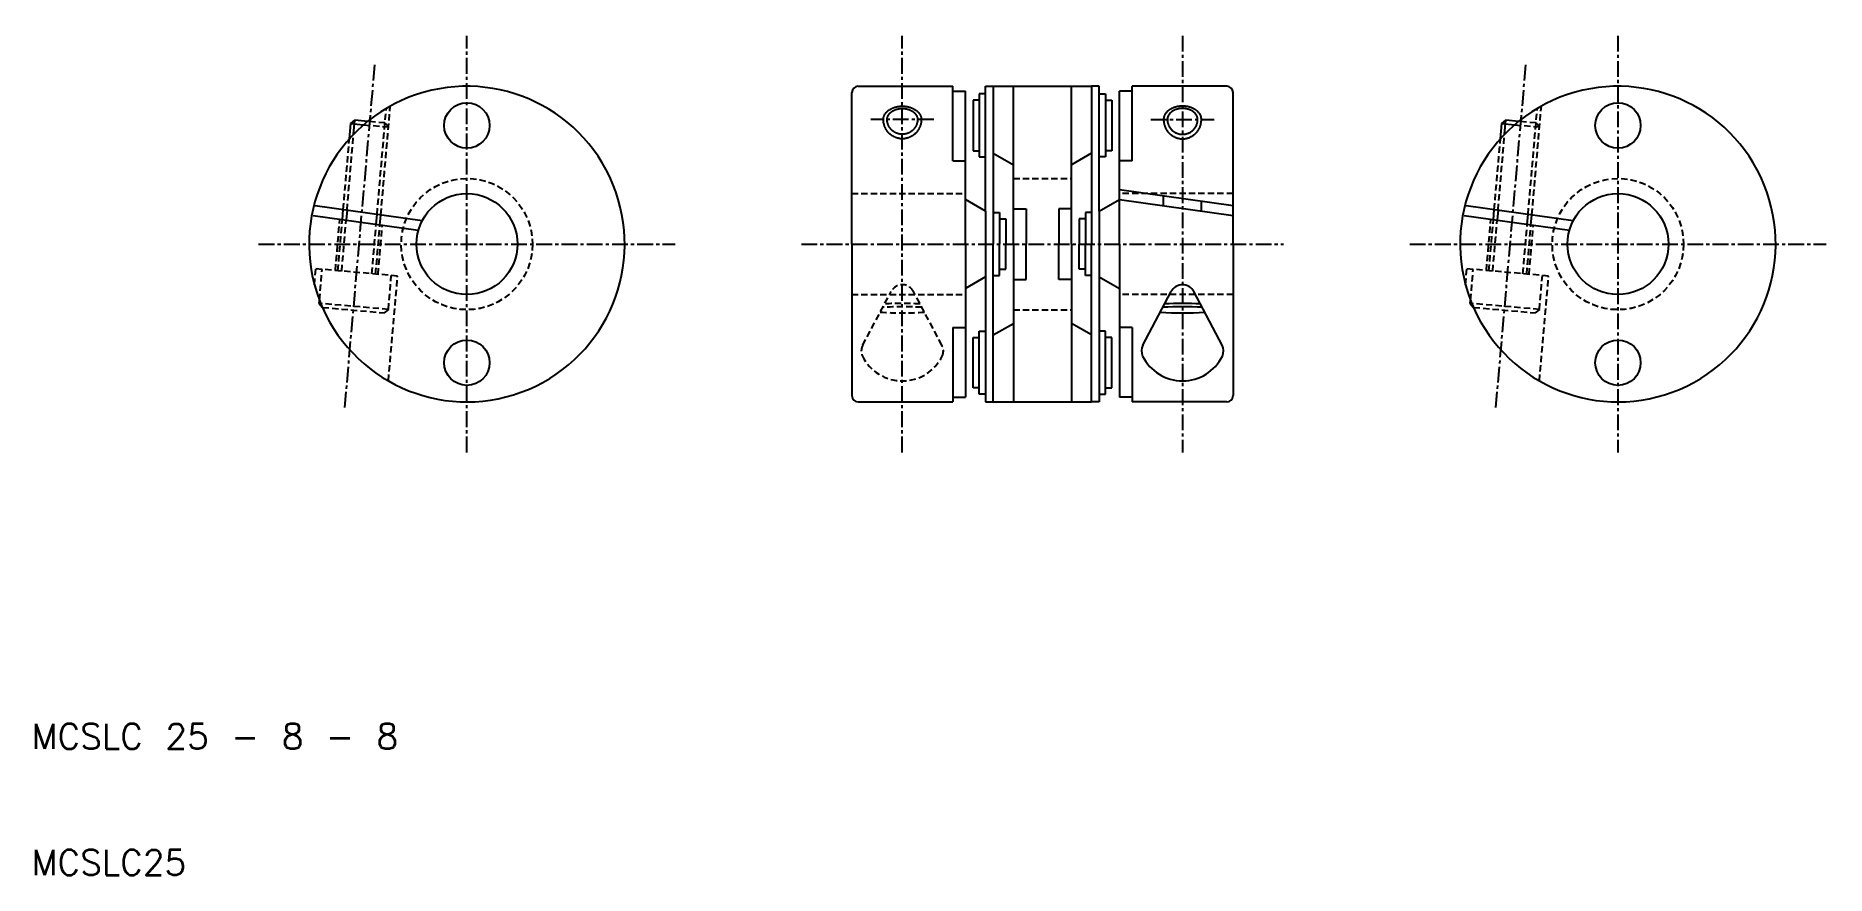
# Model space of a CAD drawing. Extents: x 10 to 152, y 10 to 76.
import ezdxf

# ---------------------------------------------------------------- set-up
doc = ezdxf.new("R2010")
doc.units = 0
doc.linetypes.add('CENTER', pattern=[2, 1.25, -0.25, 0.25, -0.25])
doc.linetypes.add('DASHED', pattern=[0.75, 0.5, -0.25])
doc.layers.get('0').update_dxf_attribs({"linetype": 'CONTINUOUS'})
doc.layers.add('CENTER', color=1, linetype='CENTER')
doc.styles.get("Standard").update_dxf_attribs({"font": 'txt.shx', "width": 0.7, "bigfont": 'bigfont.shx'})

msp = doc.modelspace()

# ---------------------------------------------------------------- linework, layer by layer
at = {"color": 7, "linetype": 'CONTINUOUS'}
for p, q in [((75.5, 72.5), (83, 72.5)), ((83, 72.12), (83, 72.5)), ((85.6, 72.5), (86.2, 72.5)), ((85.6, 71.9), (85.6, 72.5)), ((86.2, 72.5), (86.2, 60)), ((86.2, 72.5), (94, 72.5)), ((87.8, 66.28), (87.8, 72.5)), ((92.4, 66.28), (92.4, 72.5)), ((94, 72.5), (94, 60)), ((94.6, 72.5), (94, 72.5)), ((94.6, 71.9), (94.6, 72.5)), ((104.7, 72.5), (97.2, 72.5)), ((97.2, 72.12), (97.2, 72.5)), ((75, 60), (75, 72)), ((83, 66.6), (83, 72.12)), ((83, 72.12), (84, 72.12)), ((84, 63.52), (84, 72.12)), ((85.1, 71.4), (84.6, 71.4)), ((84.6, 71.4), (84.6, 67.4)), ((85.1, 71.9), (85.1, 71.4)), ((85.6, 71.9), (85.1, 71.9)), ((85.1, 71.4), (85.1, 67.4)), ((85.6, 66.9), (85.6, 71.9)), ((94.6, 66.9), (94.6, 71.9)), ((94.6, 71.9), (95.1, 71.9)), ((95.1, 71.9), (95.1, 71.4)), ((95.1, 71.4), (95.6, 71.4)), ((95.1, 71.4), (95.1, 67.4)), ((95.6, 71.4), (95.6, 67.4)), ((96.2, 63.52), (96.2, 72.12)), ((97.2, 72.12), (96.2, 72.12)), ((97.2, 66.6), (97.2, 72.12)), ((105.2, 60), (105.2, 72)), ((35.19, 68.34), (35.3, 69.54)), ((35.3, 69.54), (35.62, 69.81)), ((35.3, 69.54), (36.32, 69.45)), ((36.64, 69.72), (35.62, 69.81)), ((126.39, 68.34), (126.5, 69.54)), ((126.5, 69.54), (126.82, 69.81)), ((126.5, 69.54), (127.52, 69.45)), ((127.84, 69.72), (126.82, 69.81)), ((84.6, 67.4), (85.1, 67.4)), ((85.1, 67.4), (85.1, 66.9)), ((85.1, 66.9), (85.6, 66.9)), ((85.6, 62.6), (85.6, 66.9)), ((86.2, 67.2), (87.8, 66.28)), ((94, 67.2), (92.4, 66.28)), ((94.6, 62.6), (94.6, 66.9)), ((95.1, 66.9), (94.6, 66.9)), ((95.6, 67.4), (95.1, 67.4)), ((95.1, 67.4), (95.1, 66.9)), ((83, 66.6), (84, 66.6)), ((87.8, 60), (87.8, 66.28)), ((92.4, 60), (92.4, 66.28)), ((97.2, 66.6), (96.2, 66.6)), ((96.2, 64.32), (105.2, 63.06)), ((32.48, 63.05), (40.96, 61.86)), ((34.63, 61.93), (34.7, 62.74)), ((84, 60), (84, 63.52)), ((85.6, 62.6), (84, 63.52)), ((85.6, 62.6), (85.6, 57.4)), ((86.2, 62.5), (86.7, 62.5)), ((86.7, 62.5), (86.7, 60)), ((87.8, 62.8), (88.8, 62.8)), ((88.8, 62.8), (88.8, 60)), ((92.4, 62.8), (91.4, 62.8)), ((91.4, 62.8), (91.4, 60)), ((93.5, 62.5), (93.5, 60)), ((94, 62.5), (93.5, 62.5)), ((94.6, 62.6), (96.2, 63.52)), ((94.6, 62.6), (94.6, 57.4)), ((96.2, 63.52), (105.2, 62.26)), ((96.2, 60), (96.2, 63.52)), ((99.7, 63.03), (99.7, 63.83)), ((102.7, 62.61), (102.7, 63.41)), ((123.68, 63.05), (132.16, 61.86)), ((125.83, 61.93), (125.9, 62.74)), ((32.31, 62.26), (40.65, 61.09)), ((37.61, 61.51), (37.68, 62.32)), ((86.7, 62), (87.2, 62)), ((87.2, 62), (87.2, 60)), ((93.5, 62), (93, 62)), ((93, 62), (93, 60)), ((123.51, 62.26), (131.85, 61.09)), ((128.81, 61.51), (128.88, 62.32)), ((75, 60), (75, 48)), ((84, 60), (84, 56.48)), ((86.2, 47.5), (86.2, 60)), ((86.7, 57.5), (86.7, 60)), ((87.2, 58), (87.2, 60)), ((87.8, 60), (87.8, 53.72)), ((88.8, 57.2), (88.8, 60)), ((91.4, 57.2), (91.4, 60)), ((92.4, 60), (92.4, 53.72)), ((93, 58), (93, 60)), ((93.5, 57.5), (93.5, 60)), ((94, 47.5), (94, 60)), ((96.2, 60), (96.2, 56.48)), ((105.2, 60), (105.2, 48)), ((85.6, 57.4), (84, 56.48)), ((85.6, 57.4), (85.6, 53.1)), ((86.2, 57.5), (86.7, 57.5)), ((86.7, 58), (87.2, 58)), ((87.8, 57.2), (88.8, 57.2)), ((92.4, 57.2), (91.4, 57.2)), ((93.5, 58), (93, 58)), ((94, 57.5), (93.5, 57.5)), ((94.6, 57.4), (94.6, 53.1)), ((94.6, 57.4), (96.2, 56.48)), ((32.8, 55.3), (32.82, 55.55)), ((84, 56.48), (84, 47.88)), ((96.2, 56.48), (96.2, 47.88)), ((98.06, 52), (100.31, 56.23)), ((104.34, 52), (102.09, 56.23)), ((124, 55.3), (124.02, 55.55)), ((32.92, 55.29), (32.8, 55.3)), ((32.8, 55.3), (33.04, 55.01)), ((124, 55.3), (124.24, 55.01)), ((124.12, 55.29), (124, 55.3)), ((83, 53.4), (83, 47.88)), ((83, 53.4), (84, 53.4)), ((84.6, 48.6), (84.6, 52.6)), ((84.6, 52.6), (85.1, 52.6)), ((85.1, 52.6), (85.1, 53.1)), ((85.1, 53.1), (85.6, 53.1)), ((85.1, 48.6), (85.1, 52.6)), ((85.6, 53.1), (85.6, 48.1)), ((86.2, 52.8), (87.8, 53.72)), ((87.8, 53.72), (87.8, 47.5)), ((92.4, 53.72), (92.4, 47.5)), ((94, 52.8), (92.4, 53.72)), ((94.6, 53.1), (94.6, 48.1)), ((95.1, 53.1), (94.6, 53.1)), ((95.1, 52.6), (95.1, 53.1)), ((95.6, 52.6), (95.1, 52.6)), ((95.1, 48.6), (95.1, 52.6)), ((95.6, 48.6), (95.6, 52.6)), ((97.2, 53.4), (96.2, 53.4)), ((97.2, 53.4), (97.2, 47.88)), ((85.1, 48.6), (84.6, 48.6)), ((85.1, 48.1), (85.1, 48.6)), ((95.1, 48.6), (95.6, 48.6)), ((95.1, 48.1), (95.1, 48.6)), ((75.5, 47.5), (83, 47.5)), ((83, 47.88), (84, 47.88)), ((83, 47.88), (83, 47.5)), ((85.6, 48.1), (85.1, 48.1)), ((85.6, 48.1), (85.6, 47.5)), ((85.6, 47.5), (86.2, 47.5)), ((86.2, 47.5), (94, 47.5)), ((94.6, 47.5), (94, 47.5)), ((94.6, 48.1), (94.6, 47.5)), ((94.6, 48.1), (95.1, 48.1)), ((97.2, 47.88), (96.2, 47.88)), ((97.2, 47.88), (97.2, 47.5)), ((104.7, 47.5), (97.2, 47.5))]:
    msp.add_line(p, q, dxfattribs=at)
at = {"color": 3, "linetype": 'CONTINUOUS'}
for p, q in [((35.52, 68.7), (35.62, 69.81)), ((126.72, 68.7), (126.82, 69.81)), ((35, 62.7), (34.93, 61.89)), ((126.2, 62.7), (126.13, 61.89)), ((37.31, 61.56), (37.38, 62.36)), ((128.51, 61.56), (128.58, 62.36))]:
    msp.add_line(p, q, dxfattribs=at)
at = {"color": 3, "linetype": 'DASHED'}
for p, q in [((38.01, 69.6), (36.64, 69.72)), ((37.38, 62.36), (38.11, 70.74)), ((37.68, 62.32), (38.43, 70.93)), ((38.01, 69.6), (38.28, 69.28)), ((129.21, 69.6), (127.84, 69.72)), ((128.58, 62.36), (129.31, 70.74)), ((128.88, 62.32), (129.63, 70.93)), ((129.21, 69.6), (129.48, 69.28)), ((34.7, 62.74), (35.19, 68.34)), ((35, 62.7), (35.52, 68.7)), ((36.32, 69.45), (38.28, 69.28)), ((125.9, 62.74), (126.39, 68.34)), ((126.2, 62.7), (126.72, 68.7)), ((127.52, 69.45), (129.48, 69.28)), ((75, 64), (84, 64)), ((87.8, 65.2), (92.4, 65.2)), ((105.2, 64), (96.2, 64)), ((34.08, 57.9), (34.43, 61.96)), ((34.28, 57.88), (34.63, 61.93)), ((34.58, 57.86), (34.93, 61.89)), ((36.97, 57.65), (37.31, 61.56)), ((37.27, 57.62), (37.61, 61.51)), ((37.46, 57.6), (37.8, 61.49)), ((125.28, 57.9), (125.63, 61.96)), ((125.48, 57.88), (125.83, 61.93)), ((125.78, 57.86), (126.13, 61.89)), ((128.17, 57.65), (128.51, 61.56)), ((128.47, 57.62), (128.81, 61.51)), ((128.66, 57.6), (129, 61.49)), ((32.42, 56.78), (32.53, 58.04)), ((39.01, 57.47), (32.53, 58.04)), ((32.82, 55.55), (33.03, 57.99)), ((38.28, 54.82), (38.51, 57.51)), ((38.28, 49.16), (39.01, 57.47)), ((123.62, 56.78), (123.73, 58.04)), ((130.21, 57.47), (123.73, 58.04)), ((124.02, 55.55), (124.23, 57.99)), ((129.48, 54.82), (129.71, 57.51)), ((129.48, 49.16), (130.21, 57.47)), ((75, 56), (84, 56)), ((75.86, 52), (78.11, 56.23)), ((82.14, 52), (79.89, 56.23)), ((105.2, 56), (96.2, 56)), ((38.28, 54.82), (32.92, 55.29)), ((33.04, 55.01), (33.07, 54.98)), ((33.07, 54.98), (37.95, 54.55)), ((38.28, 54.82), (37.95, 54.55)), ((87.8, 54.8), (92.4, 54.8)), ((129.48, 54.82), (124.12, 55.29)), ((124.24, 55.01), (124.27, 54.98)), ((124.27, 54.98), (129.15, 54.55)), ((129.48, 54.82), (129.15, 54.55))]:
    msp.add_line(p, q, dxfattribs=at)
for points in [[(77.5, 69.87, 0), (77.5, 69.9, 0), (77.5, 69.92, 0), (77.5, 69.95, 0), (77.51, 69.97, 0), (77.51, 70, 0), (77.52, 70.03, 0), (77.52, 70.05, 0), (77.53, 70.08, 0), (77.54, 70.1, 0), (77.55, 70.13, 0), (77.55, 70.15, 0), (77.56, 70.18, 0), (77.58, 70.2, 0), (77.59, 70.23, 0), (77.6, 70.25, 0), (77.61, 70.28, 0), (77.63, 70.3, 0), (77.64, 70.32, 0), (77.66, 70.35, 0), (77.68, 70.37, 0), (77.69, 70.39, 0), (77.71, 70.41, 0), (77.73, 70.44, 0), (77.75, 70.46, 0), (77.77, 70.48, 0), (77.8, 70.5, 0), (77.82, 70.52, 0), (77.84, 70.54, 0), (77.86, 70.56, 0), (77.89, 70.58, 0), (77.91, 70.6, 0), (77.94, 70.62, 0), (77.97, 70.64, 0), (77.99, 70.65, 0), (78.02, 70.67, 0), (78.05, 70.69, 0), (78.08, 70.7, 0), (78.11, 70.72, 0), (78.14, 70.73, 0), (78.17, 70.75, 0), (78.2, 70.76, 0), (78.23, 70.78, 0), (78.26, 70.79, 0), (78.29, 70.8, 0), (78.33, 70.81, 0), (78.36, 70.83, 0), (78.39, 70.84, 0), (78.43, 70.85, 0), (78.46, 70.86, 0), (78.49, 70.87, 0), (78.53, 70.87, 0), (78.56, 70.88, 0), (78.6, 70.89, 0), (78.64, 70.9, 0), (78.67, 70.9, 0), (78.71, 70.91, 0), (78.74, 70.91, 0), (78.78, 70.92, 0), (78.82, 70.92, 0), (78.85, 70.92, 0), (78.89, 70.92, 0), (78.93, 70.93, 0), (78.96, 70.93, 0), (79, 70.93, 0), (79.04, 70.93, 0), (79.07, 70.93, 0), (79.11, 70.92, 0), (79.15, 70.92, 0), (79.18, 70.92, 0), (79.22, 70.92, 0), (79.26, 70.91, 0), (79.29, 70.91, 0), (79.33, 70.9, 0), (79.36, 70.9, 0), (79.4, 70.89, 0), (79.44, 70.88, 0), (79.47, 70.87, 0), (79.51, 70.87, 0), (79.54, 70.86, 0), (79.57, 70.85, 0), (79.61, 70.84, 0), (79.64, 70.83, 0), (79.67, 70.81, 0), (79.71, 70.8, 0), (79.74, 70.79, 0), (79.77, 70.78, 0), (79.8, 70.76, 0), (79.83, 70.75, 0), (79.86, 70.73, 0), (79.89, 70.72, 0), (79.92, 70.7, 0), (79.95, 70.69, 0), (79.98, 70.67, 0), (80.01, 70.65, 0), (80.03, 70.64, 0), (80.06, 70.62, 0), (80.09, 70.6, 0), (80.11, 70.58, 0), (80.14, 70.56, 0), (80.16, 70.54, 0), (80.18, 70.52, 0), (80.2, 70.5, 0), (80.23, 70.48, 0), (80.25, 70.46, 0), (80.27, 70.44, 0), (80.29, 70.41, 0), (80.31, 70.39, 0), (80.32, 70.37, 0), (80.34, 70.35, 0), (80.36, 70.32, 0), (80.37, 70.3, 0), (80.39, 70.28, 0), (80.4, 70.25, 0), (80.41, 70.23, 0), (80.42, 70.2, 0), (80.44, 70.18, 0), (80.45, 70.15, 0), (80.46, 70.13, 0), (80.46, 70.1, 0), (80.47, 70.08, 0), (80.48, 70.05, 0), (80.48, 70.03, 0), (80.49, 70, 0), (80.49, 69.97, 0), (80.5, 69.95, 0), (80.5, 69.92, 0), (80.5, 69.9, 0), (80.5, 69.87, 0)], [(80.5, 69.87, 0), (80.5, 69.83, 0), (80.5, 69.8, 0), (80.5, 69.76, 0), (80.49, 69.72, 0), (80.49, 69.68, 0), (80.48, 69.65, 0), (80.48, 69.61, 0), (80.47, 69.57, 0), (80.46, 69.54, 0), (80.46, 69.5, 0), (80.45, 69.46, 0), (80.44, 69.43, 0), (80.42, 69.39, 0), (80.41, 69.36, 0), (80.4, 69.32, 0), (80.39, 69.29, 0), (80.37, 69.25, 0), (80.36, 69.22, 0), (80.34, 69.18, 0), (80.32, 69.15, 0), (80.31, 69.12, 0), (80.29, 69.09, 0), (80.27, 69.05, 0), (80.25, 69.02, 0), (80.23, 68.99, 0), (80.2, 68.96, 0), (80.18, 68.93, 0), (80.16, 68.9, 0), (80.14, 68.87, 0), (80.11, 68.84, 0), (80.09, 68.82, 0), (80.06, 68.79, 0), (80.03, 68.76, 0), (80.01, 68.74, 0), (79.98, 68.71, 0), (79.95, 68.69, 0), (79.92, 68.67, 0), (79.89, 68.64, 0), (79.86, 68.62, 0), (79.83, 68.6, 0), (79.8, 68.58, 0), (79.77, 68.56, 0), (79.74, 68.54, 0), (79.71, 68.52, 0), (79.67, 68.51, 0), (79.64, 68.49, 0), (79.61, 68.47, 0), (79.57, 68.46, 0), (79.54, 68.45, 0), (79.51, 68.43, 0), (79.47, 68.42, 0), (79.44, 68.41, 0), (79.4, 68.4, 0), (79.36, 68.39, 0), (79.33, 68.38, 0), (79.29, 68.37, 0), (79.26, 68.37, 0), (79.22, 68.36, 0), (79.18, 68.35, 0), (79.15, 68.35, 0), (79.11, 68.35, 0), (79.07, 68.34, 0), (79.04, 68.34, 0), (79, 68.34, 0), (78.96, 68.34, 0), (78.93, 68.34, 0), (78.89, 68.35, 0), (78.85, 68.35, 0), (78.82, 68.35, 0), (78.78, 68.36, 0), (78.74, 68.37, 0), (78.71, 68.37, 0), (78.67, 68.38, 0), (78.64, 68.39, 0), (78.6, 68.4, 0), (78.56, 68.41, 0), (78.53, 68.42, 0), (78.49, 68.43, 0), (78.46, 68.45, 0), (78.43, 68.46, 0), (78.39, 68.47, 0), (78.36, 68.49, 0), (78.33, 68.51, 0), (78.29, 68.52, 0), (78.26, 68.54, 0), (78.23, 68.56, 0), (78.2, 68.58, 0), (78.17, 68.6, 0), (78.14, 68.62, 0), (78.11, 68.64, 0), (78.08, 68.67, 0), (78.05, 68.69, 0), (78.02, 68.71, 0), (77.99, 68.74, 0), (77.97, 68.76, 0), (77.94, 68.79, 0), (77.91, 68.82, 0), (77.89, 68.84, 0), (77.86, 68.87, 0), (77.84, 68.9, 0), (77.82, 68.93, 0), (77.8, 68.96, 0), (77.77, 68.99, 0), (77.75, 69.02, 0), (77.73, 69.05, 0), (77.71, 69.09, 0), (77.69, 69.12, 0), (77.68, 69.15, 0), (77.66, 69.18, 0), (77.64, 69.22, 0), (77.63, 69.25, 0), (77.61, 69.29, 0), (77.6, 69.32, 0), (77.59, 69.36, 0), (77.58, 69.39, 0), (77.56, 69.43, 0), (77.55, 69.46, 0), (77.55, 69.5, 0), (77.54, 69.54, 0), (77.53, 69.57, 0), (77.52, 69.61, 0), (77.52, 69.65, 0), (77.51, 69.68, 0), (77.51, 69.72, 0), (77.5, 69.76, 0), (77.5, 69.8, 0), (77.5, 69.83, 0), (77.5, 69.87, 0)], [(77.8, 69.87, 0), (77.8, 69.89, 0), (77.8, 69.91, 0), (77.8, 69.94, 0), (77.81, 69.96, 0), (77.81, 69.98, 0), (77.81, 70, 0), (77.82, 70.02, 0), (77.82, 70.04, 0), (77.83, 70.06, 0), (77.84, 70.08, 0), (77.84, 70.1, 0), (77.85, 70.12, 0), (77.86, 70.15, 0), (77.87, 70.17, 0), (77.88, 70.19, 0), (77.89, 70.21, 0), (77.9, 70.22, 0), (77.92, 70.24, 0), (77.93, 70.26, 0), (77.94, 70.28, 0), (77.96, 70.3, 0), (77.97, 70.32, 0), (77.99, 70.34, 0), (78, 70.36, 0), (78.02, 70.37, 0), (78.04, 70.39, 0), (78.05, 70.41, 0), (78.07, 70.43, 0), (78.09, 70.44, 0), (78.11, 70.46, 0), (78.13, 70.47, 0), (78.15, 70.49, 0), (78.17, 70.5, 0), (78.19, 70.52, 0), (78.22, 70.53, 0), (78.24, 70.55, 0), (78.26, 70.56, 0), (78.29, 70.57, 0), (78.31, 70.59, 0), (78.33, 70.6, 0), (78.36, 70.61, 0), (78.38, 70.62, 0), (78.41, 70.63, 0), (78.43, 70.64, 0), (78.46, 70.65, 0), (78.49, 70.66, 0), (78.51, 70.67, 0), (78.54, 70.68, 0), (78.57, 70.69, 0), (78.6, 70.69, 0), (78.62, 70.7, 0), (78.65, 70.71, 0), (78.68, 70.71, 0), (78.71, 70.72, 0), (78.74, 70.72, 0), (78.77, 70.73, 0), (78.79, 70.73, 0), (78.82, 70.74, 0), (78.85, 70.74, 0), (78.88, 70.74, 0), (78.91, 70.74, 0), (78.94, 70.74, 0), (78.97, 70.74, 0), (79, 70.74, 0), (79.03, 70.74, 0), (79.06, 70.74, 0), (79.09, 70.74, 0), (79.12, 70.74, 0), (79.15, 70.74, 0), (79.18, 70.74, 0), (79.21, 70.73, 0), (79.23, 70.73, 0), (79.26, 70.72, 0), (79.29, 70.72, 0), (79.32, 70.71, 0), (79.35, 70.71, 0), (79.38, 70.7, 0), (79.4, 70.69, 0), (79.43, 70.69, 0), (79.46, 70.68, 0), (79.49, 70.67, 0), (79.51, 70.66, 0), (79.54, 70.65, 0), (79.57, 70.64, 0), (79.59, 70.63, 0), (79.62, 70.62, 0), (79.64, 70.61, 0), (79.67, 70.6, 0), (79.69, 70.59, 0), (79.71, 70.57, 0), (79.74, 70.56, 0), (79.76, 70.55, 0), (79.78, 70.53, 0), (79.81, 70.52, 0), (79.83, 70.5, 0), (79.85, 70.49, 0), (79.87, 70.47, 0), (79.89, 70.46, 0), (79.91, 70.44, 0), (79.93, 70.43, 0), (79.95, 70.41, 0), (79.96, 70.39, 0), (79.98, 70.37, 0), (80, 70.36, 0), (80.01, 70.34, 0), (80.03, 70.32, 0), (80.04, 70.3, 0), (80.06, 70.28, 0), (80.07, 70.26, 0), (80.08, 70.24, 0), (80.1, 70.22, 0), (80.11, 70.21, 0), (80.12, 70.19, 0), (80.13, 70.17, 0), (80.14, 70.15, 0), (80.15, 70.12, 0), (80.16, 70.1, 0), (80.16, 70.08, 0), (80.17, 70.06, 0), (80.18, 70.04, 0), (80.18, 70.02, 0), (80.19, 70, 0), (80.19, 69.98, 0), (80.19, 69.96, 0), (80.2, 69.94, 0), (80.2, 69.91, 0), (80.2, 69.89, 0), (80.2, 69.87, 0)], [(80.2, 69.87, 0), (80.2, 69.84, 0), (80.2, 69.81, 0), (80.2, 69.78, 0), (80.19, 69.76, 0), (80.19, 69.73, 0), (80.19, 69.7, 0), (80.18, 69.67, 0), (80.18, 69.64, 0), (80.17, 69.61, 0), (80.16, 69.59, 0), (80.16, 69.56, 0), (80.15, 69.53, 0), (80.14, 69.5, 0), (80.13, 69.48, 0), (80.12, 69.45, 0), (80.11, 69.42, 0), (80.1, 69.4, 0), (80.08, 69.37, 0), (80.07, 69.34, 0), (80.06, 69.32, 0), (80.04, 69.29, 0), (80.03, 69.27, 0), (80.01, 69.24, 0), (80, 69.22, 0), (79.98, 69.2, 0), (79.96, 69.17, 0), (79.95, 69.15, 0), (79.93, 69.13, 0), (79.91, 69.11, 0), (79.89, 69.08, 0), (79.87, 69.06, 0), (79.85, 69.04, 0), (79.83, 69.02, 0), (79.81, 69, 0), (79.78, 68.98, 0), (79.76, 68.97, 0), (79.74, 68.95, 0), (79.71, 68.93, 0), (79.69, 68.91, 0), (79.67, 68.9, 0), (79.64, 68.88, 0), (79.62, 68.87, 0), (79.59, 68.85, 0), (79.57, 68.84, 0), (79.54, 68.82, 0), (79.51, 68.81, 0), (79.49, 68.8, 0), (79.46, 68.79, 0), (79.43, 68.78, 0), (79.4, 68.77, 0), (79.38, 68.76, 0), (79.35, 68.75, 0), (79.32, 68.74, 0), (79.29, 68.73, 0), (79.26, 68.73, 0), (79.23, 68.72, 0), (79.21, 68.72, 0), (79.18, 68.71, 0), (79.15, 68.71, 0), (79.12, 68.71, 0), (79.09, 68.7, 0), (79.06, 68.7, 0), (79.03, 68.7, 0), (79, 68.7, 0), (78.97, 68.7, 0), (78.94, 68.7, 0), (78.91, 68.7, 0), (78.88, 68.71, 0), (78.85, 68.71, 0), (78.82, 68.71, 0), (78.79, 68.72, 0), (78.77, 68.72, 0), (78.74, 68.73, 0), (78.71, 68.73, 0), (78.68, 68.74, 0), (78.65, 68.75, 0), (78.62, 68.76, 0), (78.6, 68.77, 0), (78.57, 68.78, 0), (78.54, 68.79, 0), (78.51, 68.8, 0), (78.49, 68.81, 0), (78.46, 68.82, 0), (78.43, 68.84, 0), (78.41, 68.85, 0), (78.38, 68.87, 0), (78.36, 68.88, 0), (78.33, 68.9, 0), (78.31, 68.91, 0), (78.29, 68.93, 0), (78.26, 68.95, 0), (78.24, 68.97, 0), (78.22, 68.98, 0), (78.19, 69, 0), (78.17, 69.02, 0), (78.15, 69.04, 0), (78.13, 69.06, 0), (78.11, 69.08, 0), (78.09, 69.11, 0), (78.07, 69.13, 0), (78.05, 69.15, 0), (78.04, 69.17, 0), (78.02, 69.2, 0), (78, 69.22, 0), (77.99, 69.24, 0), (77.97, 69.27, 0), (77.96, 69.29, 0), (77.94, 69.32, 0), (77.93, 69.34, 0), (77.92, 69.37, 0), (77.9, 69.4, 0), (77.89, 69.42, 0), (77.88, 69.45, 0), (77.87, 69.48, 0), (77.86, 69.5, 0), (77.85, 69.53, 0), (77.84, 69.56, 0), (77.84, 69.59, 0), (77.83, 69.61, 0), (77.82, 69.64, 0), (77.82, 69.67, 0), (77.81, 69.7, 0), (77.81, 69.73, 0), (77.81, 69.76, 0), (77.8, 69.78, 0), (77.8, 69.81, 0), (77.8, 69.84, 0), (77.8, 69.87, 0)]]:
    msp.add_polyline3d(points, dxfattribs=at)
at = {"color": 3, "linetype": 'CONTINUOUS'}
for points in [[(102.7, 69.87, 0), (102.7, 69.9, 0), (102.7, 69.92, 0), (102.7, 69.95, 0), (102.69, 69.97, 0), (102.69, 70, 0), (102.68, 70.03, 0), (102.68, 70.05, 0), (102.67, 70.08, 0), (102.66, 70.1, 0), (102.66, 70.13, 0), (102.65, 70.15, 0), (102.64, 70.18, 0), (102.62, 70.2, 0), (102.61, 70.23, 0), (102.6, 70.25, 0), (102.59, 70.28, 0), (102.57, 70.3, 0), (102.56, 70.32, 0), (102.54, 70.35, 0), (102.52, 70.37, 0), (102.5, 70.39, 0), (102.49, 70.41, 0), (102.47, 70.44, 0), (102.45, 70.46, 0), (102.43, 70.48, 0), (102.41, 70.5, 0), (102.38, 70.52, 0), (102.36, 70.54, 0), (102.34, 70.56, 0), (102.31, 70.58, 0), (102.29, 70.6, 0), (102.26, 70.62, 0), (102.23, 70.64, 0), (102.21, 70.65, 0), (102.18, 70.67, 0), (102.15, 70.69, 0), (102.12, 70.7, 0), (102.09, 70.72, 0), (102.06, 70.73, 0), (102.03, 70.75, 0), (102, 70.76, 0), (101.97, 70.78, 0), (101.94, 70.79, 0), (101.91, 70.8, 0), (101.87, 70.81, 0), (101.84, 70.83, 0), (101.81, 70.84, 0), (101.77, 70.85, 0), (101.74, 70.86, 0), (101.7, 70.87, 0), (101.67, 70.87, 0), (101.64, 70.88, 0), (101.6, 70.89, 0), (101.56, 70.9, 0), (101.53, 70.9, 0), (101.49, 70.91, 0), (101.46, 70.91, 0), (101.42, 70.92, 0), (101.38, 70.92, 0), (101.35, 70.92, 0), (101.31, 70.92, 0), (101.27, 70.93, 0), (101.24, 70.93, 0), (101.2, 70.93, 0), (101.16, 70.93, 0), (101.13, 70.93, 0), (101.09, 70.92, 0), (101.05, 70.92, 0), (101.02, 70.92, 0), (100.98, 70.92, 0), (100.94, 70.91, 0), (100.91, 70.91, 0), (100.87, 70.9, 0), (100.84, 70.9, 0), (100.8, 70.89, 0), (100.76, 70.88, 0), (100.73, 70.87, 0), (100.69, 70.87, 0), (100.66, 70.86, 0), (100.63, 70.85, 0), (100.59, 70.84, 0), (100.56, 70.83, 0), (100.53, 70.81, 0), (100.49, 70.8, 0), (100.46, 70.79, 0), (100.43, 70.78, 0), (100.4, 70.76, 0), (100.37, 70.75, 0), (100.34, 70.73, 0), (100.31, 70.72, 0), (100.28, 70.7, 0), (100.25, 70.69, 0), (100.22, 70.67, 0), (100.19, 70.65, 0), (100.17, 70.64, 0), (100.14, 70.62, 0), (100.11, 70.6, 0), (100.09, 70.58, 0), (100.06, 70.56, 0), (100.04, 70.54, 0), (100.02, 70.52, 0), (100, 70.5, 0), (99.97, 70.48, 0), (99.95, 70.46, 0), (99.93, 70.44, 0), (99.91, 70.41, 0), (99.89, 70.39, 0), (99.88, 70.37, 0), (99.86, 70.35, 0), (99.84, 70.32, 0), (99.83, 70.3, 0), (99.81, 70.28, 0), (99.8, 70.25, 0), (99.79, 70.23, 0), (99.78, 70.2, 0), (99.76, 70.18, 0), (99.75, 70.15, 0), (99.75, 70.13, 0), (99.74, 70.1, 0), (99.73, 70.08, 0), (99.72, 70.05, 0), (99.72, 70.03, 0), (99.71, 70, 0), (99.71, 69.97, 0), (99.7, 69.95, 0), (99.7, 69.92, 0), (99.7, 69.9, 0), (99.7, 69.87, 0)], [(99.7, 69.87, 0), (99.7, 69.83, 0), (99.7, 69.8, 0), (99.7, 69.76, 0), (99.71, 69.72, 0), (99.71, 69.68, 0), (99.72, 69.65, 0), (99.72, 69.61, 0), (99.73, 69.57, 0), (99.74, 69.54, 0), (99.75, 69.5, 0), (99.75, 69.46, 0), (99.76, 69.43, 0), (99.78, 69.39, 0), (99.79, 69.36, 0), (99.8, 69.32, 0), (99.81, 69.29, 0), (99.83, 69.25, 0), (99.84, 69.22, 0), (99.86, 69.18, 0), (99.88, 69.15, 0), (99.89, 69.12, 0), (99.91, 69.09, 0), (99.93, 69.05, 0), (99.95, 69.02, 0), (99.97, 68.99, 0), (100, 68.96, 0), (100.02, 68.93, 0), (100.04, 68.9, 0), (100.06, 68.87, 0), (100.09, 68.84, 0), (100.11, 68.82, 0), (100.14, 68.79, 0), (100.17, 68.76, 0), (100.19, 68.74, 0), (100.22, 68.71, 0), (100.25, 68.69, 0), (100.28, 68.67, 0), (100.31, 68.64, 0), (100.34, 68.62, 0), (100.37, 68.6, 0), (100.4, 68.58, 0), (100.43, 68.56, 0), (100.46, 68.54, 0), (100.49, 68.52, 0), (100.53, 68.51, 0), (100.56, 68.49, 0), (100.59, 68.47, 0), (100.63, 68.46, 0), (100.66, 68.45, 0), (100.69, 68.43, 0), (100.73, 68.42, 0), (100.76, 68.41, 0), (100.8, 68.4, 0), (100.84, 68.39, 0), (100.87, 68.38, 0), (100.91, 68.37, 0), (100.94, 68.37, 0), (100.98, 68.36, 0), (101.02, 68.35, 0), (101.05, 68.35, 0), (101.09, 68.35, 0), (101.13, 68.34, 0), (101.16, 68.34, 0), (101.2, 68.34, 0), (101.24, 68.34, 0), (101.27, 68.34, 0), (101.31, 68.35, 0), (101.35, 68.35, 0), (101.38, 68.35, 0), (101.42, 68.36, 0), (101.46, 68.37, 0), (101.49, 68.37, 0), (101.53, 68.38, 0), (101.56, 68.39, 0), (101.6, 68.4, 0), (101.64, 68.41, 0), (101.67, 68.42, 0), (101.7, 68.43, 0), (101.74, 68.45, 0), (101.77, 68.46, 0), (101.81, 68.47, 0), (101.84, 68.49, 0), (101.87, 68.51, 0), (101.91, 68.52, 0), (101.94, 68.54, 0), (101.97, 68.56, 0), (102, 68.58, 0), (102.03, 68.6, 0), (102.06, 68.62, 0), (102.09, 68.64, 0), (102.12, 68.67, 0), (102.15, 68.69, 0), (102.18, 68.71, 0), (102.21, 68.74, 0), (102.23, 68.76, 0), (102.26, 68.79, 0), (102.29, 68.82, 0), (102.31, 68.84, 0), (102.34, 68.87, 0), (102.36, 68.9, 0), (102.38, 68.93, 0), (102.41, 68.96, 0), (102.43, 68.99, 0), (102.45, 69.02, 0), (102.47, 69.05, 0), (102.49, 69.09, 0), (102.5, 69.12, 0), (102.52, 69.15, 0), (102.54, 69.18, 0), (102.56, 69.22, 0), (102.57, 69.25, 0), (102.59, 69.29, 0), (102.6, 69.32, 0), (102.61, 69.36, 0), (102.62, 69.39, 0), (102.64, 69.43, 0), (102.65, 69.46, 0), (102.66, 69.5, 0), (102.66, 69.54, 0), (102.67, 69.57, 0), (102.68, 69.61, 0), (102.68, 69.65, 0), (102.69, 69.68, 0), (102.69, 69.72, 0), (102.7, 69.76, 0), (102.7, 69.8, 0), (102.7, 69.83, 0), (102.7, 69.87, 0)]]:
    msp.add_polyline3d(points, dxfattribs=at)
at = {"color": 7, "linetype": 'CONTINUOUS'}
for points in [[(102.4, 69.87, 0), (102.4, 69.89, 0), (102.4, 69.91, 0), (102.4, 69.94, 0), (102.39, 69.96, 0), (102.39, 69.98, 0), (102.39, 70, 0), (102.38, 70.02, 0), (102.38, 70.04, 0), (102.37, 70.06, 0), (102.36, 70.08, 0), (102.36, 70.1, 0), (102.35, 70.12, 0), (102.34, 70.15, 0), (102.33, 70.17, 0), (102.32, 70.19, 0), (102.31, 70.21, 0), (102.3, 70.22, 0), (102.28, 70.24, 0), (102.27, 70.26, 0), (102.26, 70.28, 0), (102.24, 70.3, 0), (102.23, 70.32, 0), (102.21, 70.34, 0), (102.2, 70.36, 0), (102.18, 70.37, 0), (102.16, 70.39, 0), (102.15, 70.41, 0), (102.13, 70.43, 0), (102.11, 70.44, 0), (102.09, 70.46, 0), (102.07, 70.47, 0), (102.05, 70.49, 0), (102.03, 70.5, 0), (102.01, 70.52, 0), (101.98, 70.53, 0), (101.96, 70.55, 0), (101.94, 70.56, 0), (101.92, 70.57, 0), (101.89, 70.59, 0), (101.87, 70.6, 0), (101.84, 70.61, 0), (101.82, 70.62, 0), (101.79, 70.63, 0), (101.77, 70.64, 0), (101.74, 70.65, 0), (101.71, 70.66, 0), (101.69, 70.67, 0), (101.66, 70.68, 0), (101.63, 70.69, 0), (101.6, 70.69, 0), (101.58, 70.7, 0), (101.55, 70.71, 0), (101.52, 70.71, 0), (101.49, 70.72, 0), (101.46, 70.72, 0), (101.43, 70.73, 0), (101.41, 70.73, 0), (101.38, 70.74, 0), (101.35, 70.74, 0), (101.32, 70.74, 0), (101.29, 70.74, 0), (101.26, 70.74, 0), (101.23, 70.74, 0), (101.2, 70.74, 0), (101.17, 70.74, 0), (101.14, 70.74, 0), (101.11, 70.74, 0), (101.08, 70.74, 0), (101.05, 70.74, 0), (101.02, 70.74, 0), (101, 70.73, 0), (100.97, 70.73, 0), (100.94, 70.72, 0), (100.91, 70.72, 0), (100.88, 70.71, 0), (100.85, 70.71, 0), (100.82, 70.7, 0), (100.8, 70.69, 0), (100.77, 70.69, 0), (100.74, 70.68, 0), (100.71, 70.67, 0), (100.69, 70.66, 0), (100.66, 70.65, 0), (100.63, 70.64, 0), (100.61, 70.63, 0), (100.58, 70.62, 0), (100.56, 70.61, 0), (100.53, 70.6, 0), (100.51, 70.59, 0), (100.48, 70.57, 0), (100.46, 70.56, 0), (100.44, 70.55, 0), (100.42, 70.53, 0), (100.39, 70.52, 0), (100.37, 70.5, 0), (100.35, 70.49, 0), (100.33, 70.47, 0), (100.31, 70.46, 0), (100.29, 70.44, 0), (100.27, 70.43, 0), (100.25, 70.41, 0), (100.24, 70.39, 0), (100.22, 70.37, 0), (100.2, 70.36, 0), (100.19, 70.34, 0), (100.17, 70.32, 0), (100.16, 70.3, 0), (100.14, 70.28, 0), (100.13, 70.26, 0), (100.11, 70.24, 0), (100.1, 70.22, 0), (100.09, 70.21, 0), (100.08, 70.19, 0), (100.07, 70.17, 0), (100.06, 70.15, 0), (100.05, 70.12, 0), (100.04, 70.1, 0), (100.04, 70.08, 0), (100.03, 70.06, 0), (100.02, 70.04, 0), (100.02, 70.02, 0), (100.01, 70, 0), (100.01, 69.98, 0), (100.01, 69.96, 0), (100, 69.94, 0), (100, 69.91, 0), (100, 69.89, 0), (100, 69.87, 0)], [(100, 69.87, 0), (100, 69.84, 0), (100, 69.81, 0), (100, 69.78, 0), (100.01, 69.76, 0), (100.01, 69.73, 0), (100.01, 69.7, 0), (100.02, 69.67, 0), (100.02, 69.64, 0), (100.03, 69.61, 0), (100.04, 69.59, 0), (100.04, 69.56, 0), (100.05, 69.53, 0), (100.06, 69.5, 0), (100.07, 69.48, 0), (100.08, 69.45, 0), (100.09, 69.42, 0), (100.1, 69.4, 0), (100.11, 69.37, 0), (100.13, 69.34, 0), (100.14, 69.32, 0), (100.16, 69.29, 0), (100.17, 69.27, 0), (100.19, 69.24, 0), (100.2, 69.22, 0), (100.22, 69.2, 0), (100.24, 69.17, 0), (100.25, 69.15, 0), (100.27, 69.13, 0), (100.29, 69.11, 0), (100.31, 69.08, 0), (100.33, 69.06, 0), (100.35, 69.04, 0), (100.37, 69.02, 0), (100.39, 69, 0), (100.42, 68.98, 0), (100.44, 68.97, 0), (100.46, 68.95, 0), (100.48, 68.93, 0), (100.51, 68.91, 0), (100.53, 68.9, 0), (100.56, 68.88, 0), (100.58, 68.87, 0), (100.61, 68.85, 0), (100.63, 68.84, 0), (100.66, 68.82, 0), (100.69, 68.81, 0), (100.71, 68.8, 0), (100.74, 68.79, 0), (100.77, 68.78, 0), (100.8, 68.77, 0), (100.82, 68.76, 0), (100.85, 68.75, 0), (100.88, 68.74, 0), (100.91, 68.73, 0), (100.94, 68.73, 0), (100.97, 68.72, 0), (101, 68.72, 0), (101.02, 68.71, 0), (101.05, 68.71, 0), (101.08, 68.71, 0), (101.11, 68.7, 0), (101.14, 68.7, 0), (101.17, 68.7, 0), (101.2, 68.7, 0), (101.23, 68.7, 0), (101.26, 68.7, 0), (101.29, 68.7, 0), (101.32, 68.71, 0), (101.35, 68.71, 0), (101.38, 68.71, 0), (101.41, 68.72, 0), (101.43, 68.72, 0), (101.46, 68.73, 0), (101.49, 68.73, 0), (101.52, 68.74, 0), (101.55, 68.75, 0), (101.58, 68.76, 0), (101.6, 68.77, 0), (101.63, 68.78, 0), (101.66, 68.79, 0), (101.69, 68.8, 0), (101.71, 68.81, 0), (101.74, 68.82, 0), (101.77, 68.84, 0), (101.79, 68.85, 0), (101.82, 68.87, 0), (101.84, 68.88, 0), (101.87, 68.9, 0), (101.89, 68.91, 0), (101.92, 68.93, 0), (101.94, 68.95, 0), (101.96, 68.97, 0), (101.98, 68.98, 0), (102.01, 69, 0), (102.03, 69.02, 0), (102.05, 69.04, 0), (102.07, 69.06, 0), (102.09, 69.08, 0), (102.11, 69.11, 0), (102.13, 69.13, 0), (102.15, 69.15, 0), (102.16, 69.17, 0), (102.18, 69.2, 0), (102.2, 69.22, 0), (102.21, 69.24, 0), (102.23, 69.27, 0), (102.24, 69.29, 0), (102.26, 69.32, 0), (102.27, 69.34, 0), (102.28, 69.37, 0), (102.3, 69.4, 0), (102.31, 69.42, 0), (102.32, 69.45, 0), (102.33, 69.48, 0), (102.34, 69.5, 0), (102.35, 69.53, 0), (102.36, 69.56, 0), (102.36, 69.59, 0), (102.37, 69.61, 0), (102.38, 69.64, 0), (102.38, 69.67, 0), (102.39, 69.7, 0), (102.39, 69.73, 0), (102.39, 69.76, 0), (102.4, 69.78, 0), (102.4, 69.81, 0), (102.4, 69.84, 0), (102.4, 69.87, 0)]]:
    msp.add_polyline3d(points, dxfattribs=at)
for centre, radius in [((44.5, 69.4), 1.8), ((135.7, 69.4), 1.8), ((44.5, 60), 4), ((135.7, 60), 4), ((44.5, 50.6), 1.8), ((135.7, 50.6), 1.8)]:
    msp.add_circle(centre, radius, dxfattribs=at)
at = {"color": 3, "linetype": 'DASHED'}
for centre in [(44.5, 60), (135.7, 60)]:
    msp.add_circle(centre, 5.2, dxfattribs=at)
at = {"color": 7, "linetype": 'CONTINUOUS'}
for centre, radius, start, end in [((44.5, 60), 12.5, 203.6854, 200.8419), ((75.5, 72), 0.5, 90, 180), ((104.7, 72), 0.5, 0, 90), ((135.7, 60), 12.5, 203.6854, 200.8419), ((101.2, 55.78), 1, 27.0537, 152.9463), ((44.5, 60), 12.5, 200.8419, 203.6854), ((135.7, 60), 12.5, 200.8419, 203.6854), ((101.2, 80.18), 25.63, 266.0807, 273.9193), ((101.2, 25.24), 29.79, 87.0165, 92.9835), ((101.2, 29.67), 25.63, 86.8589, 93.1411), ((98.95, 51.54), 1, 152.9463, 204.677), ((101.2, 52.68), 3.52, 206.1414, 333.8586), ((103.45, 51.54), 1, 335.323, 27.0537), ((75.5, 48), 0.5, 180, 270), ((104.7, 48), 0.5, 270, 0)]:
    msp.add_arc(centre, radius, start, end, dxfattribs=at)
at = {"color": 3, "linetype": 'DASHED'}
for centre, radius, start, end in [((79, 55.78), 1, 27.0537, 152.9463), ((79, 80.18), 25.63, 266.0807, 273.9193), ((79, 25.24), 29.79, 87.0165, 92.9835), ((79, 29.67), 25.63, 86.8589, 93.1411), ((76.75, 51.54), 1, 152.9463, 204.677), ((79, 52.68), 3.52, 206.1414, 333.8586), ((81.25, 51.54), 1, 335.323, 27.0537)]:
    msp.add_arc(centre, radius, start, end, dxfattribs=at)
at = {"layer": 'CENTER', "color": 1, "linetype": 'CENTER'}
for p, q in [((44.5, 43.5), (44.5, 76.5)), ((79, 43.5), (79, 76.5)), ((101.2, 76.5), (101.2, 43.5)), ((135.7, 76.5), (135.7, 43.5)), ((34.83, 47.05), (37.23, 74.44)), ((126.03, 47.05), (128.43, 74.44)), ((81.5, 69.87), (76.5, 69.87)), ((98.7, 69.87), (103.7, 69.87)), ((28, 60), (61, 60)), ((71, 60), (109.2, 60)), ((119.2, 60), (152.2, 60))]:
    msp.add_line(p, q, dxfattribs=at)

# ---------------------------------------------------------------- texts
at = {"color": 7, "linetype": 'CONTINUOUS'}
for s, p in [('MCSLC 25 - 8 - 8', (10, 20)), ('MCSLC25', (10, 10))]:
    msp.add_text(s, height=2, dxfattribs=at).set_placement(p)

doc.saveas('drawing.dxf')
